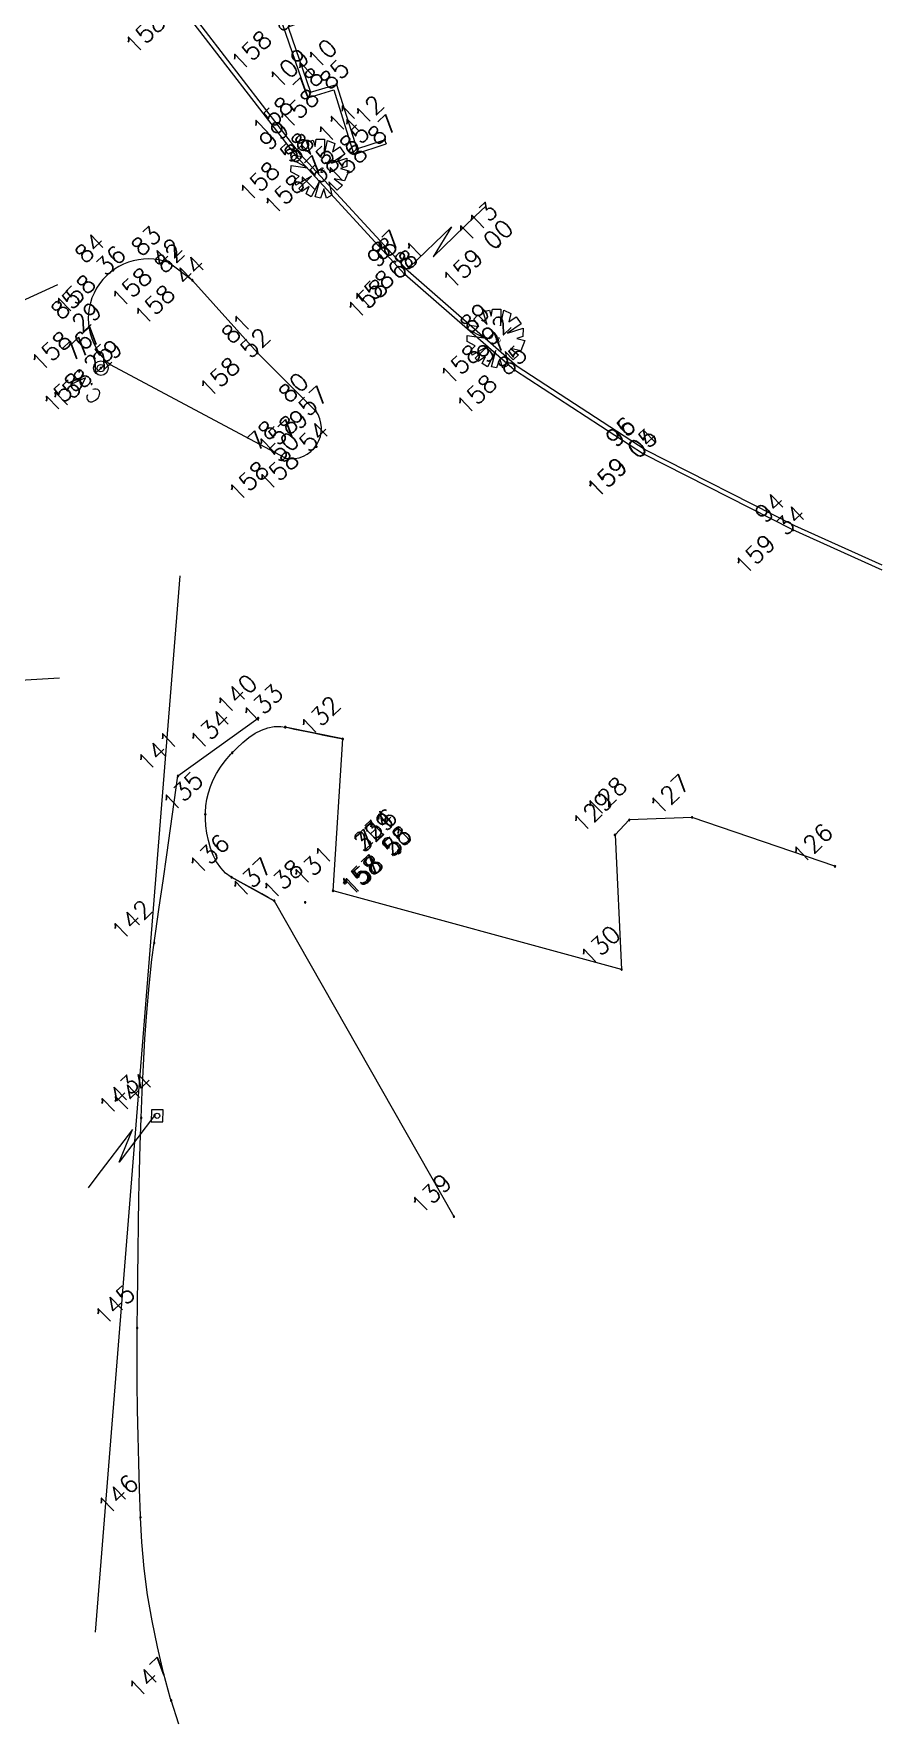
# Model space of a CAD drawing. Header units: millimetres. Extents: x -16 to 1007, y 828 to 1356.
# Drawn here: x 883 to 912, y 867.8 to 925.5 of the extents above; entities that cross this region are included whole.
import ezdxf
from ezdxf.enums import TextEntityAlignment as Align

# ---------------------------------------------------------------- set-up
doc = ezdxf.new("R2010")
doc.units = ezdxf.units.MM
doc.header["$LTSCALE"] = 4
doc.linetypes.add('CONTINUOUS1', pattern=[0, 0, 0])
doc.layers.get('0').update_dxf_attribs({"linetype": 'CONTINUOUS1', "lineweight": 0})
for name, color, linetype, lineweight in [('10', 7, 'CONTINUOUS1', 0), ('11', 7, 'CONTINUOUS1', 0), ('12', 7, 'CONTINUOUS1', 0), ('13', 7, 'CONTINUOUS1', 0), ('17', 7, 'CONTINUOUS1', 0), ('2', 7, 'CONTINUOUS1', 0)]:
    doc.layers.add(name, color=color, linetype=linetype, lineweight=lineweight)
for name, color, linetype, lineweight, true_color in [('16', 3, 'CONTINUOUS1', 0, 0x00ff00), ('18', 4, 'CONTINUOUS1', 0, 0x00ffff), ('20', 4, 'CONTINUOUS1', 0, 0x00ffff), ('51', 1, 'CONTINUOUS1', 0, 0xff0000), ('52', 2, 'CONTINUOUS1', 0, 0xffff00), ('53', 3, 'CONTINUOUS1', 0, 0x00ff00), ('54', 4, 'CONTINUOUS1', 0, 0x00ffff), ('9', 1, 'CONTINUOUS1', 0, 0xff0000)]:
    doc.layers.add(name, color=color, linetype=linetype, lineweight=lineweight, true_color=true_color)
doc.styles.get("Standard").update_dxf_attribs({"font": 'txt_____.ttf'})

# ---------------------------------------------------------------- blocks, each defined once
blk = doc.blocks.new('anonymous30')
at = {"layer": '11', "color": 7, "flags": 128}
blk.add_lwpolyline([(0.894, 1.21), (-0.321, -0.38), (0.136, 0.73), (-1.078, -0.859), (-1.381, -1.257)], dxfattribs=at)
at = {"layer": '11', "color": 7, "linetype": 'CONTINUOUS1'}
blk.add_lwpolyline([(1.179, 0.992), (1.189, 1.404), (0.786, 1.413), (0.777, 1.001), (1.179, 0.992)], close=True, dxfattribs=at)
blk.add_circle((0.983, 1.203), 0.0892, dxfattribs=at)

msp = doc.modelspace()

# ---------------------------------------------------------------- linework, layer by layer
at = {"color": 7}
msp.add_line((885.083, 870.795), (887.984, 906.953), dxfattribs=at)
at = {"color": 7, "linetype": 'Continuous', "lineweight": 0}
msp.add_line((887.904, 900.102), (890.651, 902.078), dxfattribs=at)
for points in [[(891.202, 895.831), (890.992, 895.947), (890.781, 896.062), (890.571, 896.178), (890.36, 896.294), (890.15, 896.41), (889.939, 896.525), (889.741, 896.635), (889.729, 896.641), (889.535, 896.78), (889.368, 896.955), (889.227, 897.16), (889.111, 897.388), (889.018, 897.633), (888.947, 897.887), (888.895, 898.143), (888.861, 898.396), (888.845, 898.638), (888.842, 898.788), (888.843, 898.863), (888.859, 899.084), (888.892, 899.305), (888.945, 899.525), (889.018, 899.746), (889.111, 899.966), (889.226, 900.186), (889.365, 900.405), (889.526, 900.625), (889.713, 900.844), (889.764, 900.899), (889.918, 901.058), (890.125, 901.251), (890.334, 901.42), (890.545, 901.562), (890.76, 901.674), (890.978, 901.752), (891.201, 901.793), (891.43, 901.795), (891.58, 901.773), (891.664, 901.756), (891.899, 901.707), (892.134, 901.659), (892.37, 901.611), (892.605, 901.563), (892.84, 901.515), (893.076, 901.467), (893.311, 901.418), (893.546, 901.37), (893.546, 901.37), (893.546, 901.37)], [(887.937, 867.642), (887.668, 868.459), (887.653, 868.513), (887.411, 869.4), (887.199, 870.289), (887.017, 871.18), (886.866, 872.074), (886.748, 872.971), (886.665, 873.872), (886.619, 874.72), (886.618, 874.777), (886.587, 875.684), (886.561, 876.591), (886.538, 877.498), (886.52, 878.405), (886.509, 879.312), (886.504, 880.219), (886.508, 881.126), (886.508, 881.206), (886.516, 882.033), (886.525, 882.94), (886.536, 883.847), (886.55, 884.754), (886.566, 885.661), (886.587, 886.568), (886.613, 887.475), (886.645, 888.382), (886.645, 888.4), (886.681, 889.29), (886.722, 890.197), (886.773, 891.103), (886.836, 892.009), (886.915, 892.913), (887.015, 893.814), (887.092, 894.387), (887.138, 894.713), (887.266, 895.611), (887.393, 896.509), (887.521, 897.407), (887.649, 898.306), (887.777, 899.204), (887.904, 900.102), (887.904, 900.102), (887.904, 900.102)]]:
    msp.add_lwpolyline(points, dxfattribs=at)
for centre, major_axis, start_param, end_param in [((886.877, 915.759), (0.262, -2.026), 2.645183, 5.454668), ((891.779, 911.999), (0.309, -0.992), 5.803098, 8.17426)]:
    msp.add_ellipse(centre, major_axis=major_axis, ratio=1, start_param=start_param, end_param=end_param, dxfattribs=at)
at = {"layer": '10', "color": 7, "linetype": 'CONTINUOUS1'}
for p, q in [((888.398, 917.068), (887.609, 917.659)), ((890.625, 914.587), (888.398, 917.068)), ((892.616, 912.602), (890.625, 914.587)), ((885.561, 914.197), (891.577, 910.994)), ((893.546, 901.37), (891.58, 901.773)), ((893.215, 896.171), (893.546, 901.37)), ((903.357, 898.597), (902.871, 898.081)), ((905.511, 898.683), (903.357, 898.597)), ((910.402, 897.009), (905.511, 898.683)), ((902.871, 898.081), (903.096, 893.477)), ((889.741, 896.635), (891.202, 895.831)), ((903.096, 893.477), (893.215, 896.171)), ((891.202, 895.831), (897.354, 885.018))]:
    msp.add_line(p, q, dxfattribs=at)
at = {"layer": '11', "color": 7, "flags": 128}
msp.add_lwpolyline([(895.827, 917.511), (897.266, 918.9), (896.648, 917.871), (898.087, 919.261), (898.446, 919.608)], dxfattribs=at)
msp.add_lwpolyline([(895.8, 917.485, 0.075, 0.0000075, 1), (895.854, 917.537, 0.075, 0.0000075, 1), (895.8, 917.485, 0.075, 0.0000075, 1)], format="xyseb", dxfattribs=at)
at = {"layer": '13', "linetype": 'Continuous', "lineweight": 0}
for points in [[(893.318, 923.761, 1), (893.354, 923.796, 1), (893.318, 923.761, 1)], [(892.423, 923.49, 1), (892.459, 923.524, 1), (892.423, 923.49, 1)], [(894.01, 921.549, 1), (894.046, 921.584, 1), (894.01, 921.549, 1)], [(894.964, 921.866, 1), (895, 921.901, 1), (894.964, 921.866, 1)], [(891.967, 921.264, 1), (892.003, 921.299, 1), (891.967, 921.264, 1)], [(892.818, 920.821, 1), (892.854, 920.856, 1), (892.818, 920.821, 1)], [(898.857, 918.214, 1), (898.893, 918.249, 1), (898.857, 918.214, 1)], [(885.661, 917.396, 1), (885.697, 917.431, 1), (885.661, 917.396, 1)], [(887.591, 917.641, 1), (887.627, 917.676, 1), (887.591, 917.641, 1)], [(895.809, 917.493, 1), (895.845, 917.528, 1), (895.809, 917.493, 1)], [(888.38, 917.051, 1), (888.416, 917.086, 1), (888.38, 917.051, 1)], [(895.66, 917.255, 1), (895.696, 917.29, 1), (895.66, 917.255, 1)], [(884.841, 915.463, 1), (884.877, 915.498, 1), (884.841, 915.463, 1)], [(890.607, 914.569, 1), (890.643, 914.604, 1), (890.607, 914.569, 1)], [(898.85, 915.005, 1), (898.886, 915.04, 1), (898.85, 915.005, 1)], [(885.247, 914.047, 1), (885.283, 914.081, 1), (885.247, 914.047, 1)], [(885.544, 914.179, 1), (885.579, 914.214, 1), (885.544, 914.179, 1)], [(899.406, 913.982, 1), (899.442, 914.017, 1), (899.406, 913.982, 1)], [(892.598, 912.585, 1), (892.634, 912.62, 1), (892.598, 912.585, 1)], [(892.624, 911.362, 1), (892.66, 911.397, 1), (892.624, 911.362, 1)], [(903.83, 911.104, 1), (903.866, 911.139, 1), (903.83, 911.104, 1)], [(903.839, 911.102, 1), (903.875, 911.137, 1), (903.839, 911.102, 1)], [(891.56, 910.977, 1), (891.595, 911.012, 1), (891.56, 910.977, 1)], [(908.942, 908.508, 1), (908.978, 908.543, 1), (908.942, 908.508, 1)], [(895.431, 897.536, 1), (895.467, 897.571, 1), (895.431, 897.536, 1)], [(895.445, 897.462, 1), (895.481, 897.497, 1), (895.445, 897.462, 1)], [(895.465, 897.5, 1), (895.501, 897.535, 1), (895.465, 897.5, 1)]]:
    msp.add_lwpolyline(points, format="xyb", dxfattribs=at)
at = {"layer": '16', "color": 7, "flags": 128}
for points in [[(892.782, 920.786, 0.05, 0.000005, 1), (892.89, 920.891, 0.05, 0.000005, 1), (892.782, 920.786, 0.05, 0.000005, 1)], [(898.814, 914.971, 0.05, 0.000005, 1), (898.922, 915.075, 0.05, 0.000005, 1), (898.814, 914.971, 0.05, 0.000005, 1)]]:
    msp.add_lwpolyline(points, format="xyseb", dxfattribs=at)
at = {"layer": '17', "color": 7, "flags": 128}
msp.add_lwpolyline([(895.436, 897.453, 0.075, 0.0000075, 1), (895.49, 897.506, 0.075, 0.0000075, 1), (895.436, 897.453, 0.075, 0.0000075, 1)], format="xyseb", dxfattribs=at)
at = {"layer": '18', "color": 3, "linetype": 'CONTINUOUS1', "true_color": 0x00ff00}
for points in [[(892.478, 920.633), (891.943, 920.324), (891.91, 920.501), (892.054, 920.64), (891.774, 920.786), (891.778, 920.998), (892.342, 920.918), (891.781, 921.211), (891.854, 921.351), (892.172, 921.31), (892, 921.56), (892.143, 921.699), (892.456, 921.376), (892.322, 921.802), (892.535, 921.869), (892.602, 921.656), (892.642, 921.903), (892.925, 921.898), (892.915, 921.332), (893.03, 921.861), (893.276, 921.75), (893.2, 921.469), (893.451, 921.641)], [(893.451, 921.641), (893.623, 921.391), (893.158, 921.08), (893.691, 921.248), (893.687, 920.965), (893.473, 920.898), (893.755, 920.822), (893.607, 920.471), (893.255, 920.548), (893.534, 920.331), (893.354, 920.158), (893.076, 920.445), (893.174, 919.984), (892.996, 919.881), (892.895, 920.201), (892.784, 919.885), (892.607, 919.923), (892.759, 920.486), (892.466, 919.926), (892.291, 920.035), (892.402, 920.28), (892.151, 920.108), (892.047, 920.216), (892.478, 920.633)], [(898.511, 914.817), (897.975, 914.508), (897.943, 914.685), (898.087, 914.824), (897.806, 914.97), (897.81, 915.183), (898.374, 915.102), (897.814, 915.395), (897.887, 915.535), (898.204, 915.494), (898.032, 915.744), (898.176, 915.883), (898.488, 915.56), (898.354, 915.986), (898.568, 916.053), (898.635, 915.84), (898.674, 916.087), (898.957, 916.082), (898.947, 915.516), (899.063, 916.045), (899.308, 915.934), (899.233, 915.653), (899.483, 915.825)], [(899.483, 915.825), (899.656, 915.575), (899.191, 915.265), (899.724, 915.432), (899.719, 915.149), (899.506, 915.082), (899.787, 915.007), (899.64, 914.656), (899.287, 914.732), (899.566, 914.515), (899.387, 914.342), (899.109, 914.629), (899.207, 914.168), (899.028, 914.065), (898.928, 914.385), (898.816, 914.069), (898.64, 914.107), (898.791, 914.67), (898.499, 914.11), (898.324, 914.219), (898.434, 914.464), (898.183, 914.292), (898.079, 914.4), (898.511, 914.817)]]:
    msp.add_lwpolyline(points, dxfattribs=at)
at = {"layer": '2', "color": 7, "flags": 128}
for points in [[(912.022, 907.15), (908.96, 908.525), (903.857, 911.119), (903.848, 911.121), (899.424, 913.999), (895.678, 917.273), (891.985, 921.281), (888.074, 926.355), (885.652, 930.501), (884.573, 932.838), (885.087, 933.013), (888.144, 932.4), (891.588, 930.356), (895.712, 927.245), (891.675, 925.733), (892.441, 923.507), (893.336, 923.778), (894.028, 921.567), (894.982, 921.884)], [(912.022, 907.314), (909.025, 908.661), (903.907, 911.262), (903.906, 911.262), (899.515, 914.119), (895.783, 917.38), (892.099, 921.378), (888.199, 926.439), (885.785, 930.571), (884.779, 932.75), (885.111, 932.863), (888.083, 932.262), (891.504, 930.231), (895.404, 927.29), (891.485, 925.822), (892.346, 923.322), (893.238, 923.592), (893.93, 921.376), (895.029, 921.741)], [(894.982, 921.884), (895.029, 921.741)]]:
    msp.add_lwpolyline(points, dxfattribs=at)
at = {"layer": '20', "color": 1, "linetype": 'Continuous', "lineweight": 13, "true_color": 0xff0000}
for p, q in [((865.76, 908.596), (883.786, 916.931)), ((865.837, 902.395), (883.843, 903.459))]:
    msp.add_line(p, q, dxfattribs=at)
at = {"layer": '51', "linetype": 'Continuous', "lineweight": 0}
for points in [[(891.967, 921.264, 1), (892.003, 921.299, 1), (891.967, 921.264, 1)], [(892.818, 920.821, 1), (892.854, 920.856, 1), (892.818, 920.821, 1)], [(885.661, 917.396, 1), (885.697, 917.431, 1), (885.661, 917.396, 1)], [(887.591, 917.641, 1), (887.627, 917.676, 1), (887.591, 917.641, 1)], [(895.809, 917.493, 1), (895.845, 917.528, 1), (895.809, 917.493, 1)], [(888.38, 917.051, 1), (888.416, 917.086, 1), (888.38, 917.051, 1)], [(895.66, 917.255, 1), (895.696, 917.29, 1), (895.66, 917.255, 1)], [(884.841, 915.463, 1), (884.877, 915.498, 1), (884.841, 915.463, 1)], [(890.607, 914.569, 1), (890.643, 914.604, 1), (890.607, 914.569, 1)], [(898.85, 915.005, 1), (898.886, 915.04, 1), (898.85, 915.005, 1)], [(885.247, 914.047, 1), (885.283, 914.081, 1), (885.247, 914.047, 1)], [(885.544, 914.179, 1), (885.579, 914.214, 1), (885.544, 914.179, 1)], [(899.406, 913.982, 1), (899.442, 914.017, 1), (899.406, 913.982, 1)], [(892.598, 912.585, 1), (892.634, 912.62, 1), (892.598, 912.585, 1)], [(892.624, 911.362, 1), (892.66, 911.397, 1), (892.624, 911.362, 1)], [(903.83, 911.104, 1), (903.866, 911.139, 1), (903.83, 911.104, 1)], [(903.839, 911.102, 1), (903.875, 911.137, 1), (903.839, 911.102, 1)], [(891.56, 910.977, 1), (891.595, 911.012, 1), (891.56, 910.977, 1)], [(908.942, 908.508, 1), (908.978, 908.543, 1), (908.942, 908.508, 1)], [(895.465, 897.5, 1), (895.501, 897.535, 1), (895.465, 897.5, 1)]]:
    msp.add_lwpolyline(points, format="xyb", dxfattribs=at)
at = {"layer": '52', "linetype": 'Continuous', "lineweight": 0}
for points in [[(893.318, 923.761, 1), (893.354, 923.796, 1), (893.318, 923.761, 1)], [(892.423, 923.49, 1), (892.459, 923.524, 1), (892.423, 923.49, 1)], [(894.01, 921.549, 1), (894.046, 921.584, 1), (894.01, 921.549, 1)], [(894.964, 921.866, 1), (895, 921.901, 1), (894.964, 921.866, 1)], [(898.857, 918.214, 1), (898.893, 918.249, 1), (898.857, 918.214, 1)], [(890.633, 902.061, 1), (890.669, 902.096, 1), (890.633, 902.061, 1)], [(891.562, 901.755, 1), (891.598, 901.79, 1), (891.562, 901.755, 1)], [(893.528, 901.353, 1), (893.564, 901.388, 1), (893.528, 901.353, 1)], [(889.746, 900.882, 1), (889.782, 900.917, 1), (889.746, 900.882, 1)], [(887.886, 900.084, 1), (887.922, 900.119, 1), (887.886, 900.084, 1)], [(888.824, 898.771, 1), (888.86, 898.805, 1), (888.824, 898.771, 1)], [(903.339, 898.579, 1), (903.375, 898.614, 1), (903.339, 898.579, 1)], [(905.493, 898.666, 1), (905.529, 898.701, 1), (905.493, 898.666, 1)], [(902.853, 898.063, 1), (902.889, 898.098, 1), (902.853, 898.063, 1)], [(889.723, 896.617, 1), (889.759, 896.652, 1), (889.723, 896.617, 1)], [(910.384, 896.991, 1), (910.42, 897.026, 1), (910.384, 896.991, 1)], [(893.197, 896.153, 1), (893.233, 896.188, 1), (893.197, 896.153, 1)], [(891.184, 895.814, 1), (891.22, 895.848, 1), (891.184, 895.814, 1)], [(892.242, 895.755, 1), (892.278, 895.79, 1), (892.242, 895.755, 1)], [(887.074, 894.37, 1), (887.11, 894.404, 1), (887.074, 894.37, 1)], [(903.078, 893.46, 1), (903.114, 893.495, 1), (903.078, 893.46, 1)], [(886.627, 888.382, 1), (886.663, 888.417, 1), (886.627, 888.382, 1)], [(887.083, 888.457, 1), (887.119, 888.492, 1), (887.083, 888.457, 1)], [(897.336, 885, 1), (897.372, 885.035, 1), (897.336, 885, 1)], [(886.49, 881.189, 1), (886.526, 881.223, 1), (886.49, 881.189, 1)], [(886.602, 874.702, 1), (886.637, 874.737, 1), (886.602, 874.702, 1)], [(887.651, 868.441, 1), (887.686, 868.476, 1), (887.651, 868.441, 1)]]:
    msp.add_lwpolyline(points, format="xyb", dxfattribs=at)
at = {"layer": '53', "linetype": 'Continuous', "lineweight": 0}
for points in [[(895.438, 897.474, 1), (895.528, 897.561, 1), (895.438, 897.474, 1)], [(895.431, 897.536, 1), (895.467, 897.571, 1), (895.431, 897.536, 1)]]:
    msp.add_lwpolyline(points, format="xyb", dxfattribs=at)
at = {"layer": '54', "linetype": 'Continuous', "lineweight": 0}
msp.add_lwpolyline([(895.445, 897.462, 1), (895.481, 897.497, 1), (895.445, 897.462, 1)], format="xyb", dxfattribs=at)
at = {"layer": '9', "color": 7}
for radius in [0.25, 0.125]:
    msp.add_circle((885.265, 914.064), radius, dxfattribs=at)

# ---------------------------------------------------------------- block references
at = {"color": 7, "linetype": 'Continuous', "lineweight": 0}
msp.add_blockref('anonymous30', (886.207, 887.265), dxfattribs=at)

# ---------------------------------------------------------------- texts
at = {"layer": '12', "color": 7}
msp.add_text('C.V.', height=0.5, rotation=134, dxfattribs=at).set_placement((884.909, 913.586), align=Align.CENTER)
at = {"layer": '13', "linetype": 'Continuous', "lineweight": 0}
for s, p in [('158 55 ', (887.649, 925.944)), ('158 80 ', (891.285, 925.357)), ('158 85 ', (892.911, 923.367)), ('158 78 ', (892.016, 923.096)), ('158 87 ', (894.557, 921.473)), ('158 58 ', (891.559, 920.871)), ('158 85 ', (893.603, 921.156)), ('158 75 ', (892.41, 920.428)), ('159 00 ', (898.521, 917.891)), ('158 36 ', (885.254, 917.003)), ('158 42 ', (887.184, 917.248)), ('158 68 ', (895.253, 916.862)), ('158 81 ', (895.474, 917.169)), ('158 44 ', (887.972, 916.657)), ('158 29 ', (884.433, 915.07)), ('158 92 ', (898.443, 914.612)), ('158 52 ', (890.2, 914.176)), ('158 25 ', (884.84, 913.653)), ('158 29 ', (885.136, 913.786)), ('158 85 ', (898.999, 913.588)), ('158 57 ', (892.191, 912.191)), ('158 50 ', (891.188, 910.618)), ('158 54 ', (892.217, 910.969)), ('159 05 ', (903.459, 910.745)), ('159 04 ', (903.468, 910.743)), ('159 34 ', (908.535, 908.114)), ('157 28 ', (895.023, 897.143)), ('158 55 ', (895.057, 897.107)), ('158 51 ', (895.109, 897.138))]:
    msp.add_text(s, height=0.6, rotation=44, dxfattribs=at).set_placement(p, align=Align.CENTER)
at = {"layer": '51', "linetype": 'Continuous', "lineweight": 0}
for s, p in [('99', (891.399, 921.828)), ('88', (892.25, 921.385)), ('84', (885.093, 917.96)), ('83', (887.023, 918.205)), ('87', (895.241, 918.057)), ('82', (887.812, 917.615)), ('98', (895.093, 917.819)), ('85', (884.273, 916.027)), ('81', (890.112, 915.203)), ('89', (898.282, 915.569)), ('76', (884.68, 914.61)), ('77', (884.976, 914.743)), ('97', (898.838, 914.546)), ('80', (892.067, 913.183)), ('78', (890.992, 911.541)), ('79', (892.056, 911.926)), ('96', (903.262, 911.668)), ('95', (903.271, 911.666)), ('94', (908.374, 909.072)), ('716', (894.918, 898.084))]:
    msp.add_text(s, height=0.6, rotation=44, dxfattribs=at).set_placement(p, align=Align.CENTER)
at = {"layer": '52', "linetype": 'Continuous', "lineweight": 0}
for s, p in [('109', (891.912, 924.109)), ('110', (892.858, 924.428)), ('112', (894.467, 922.499)), ('111', (893.563, 922.23)), ('113', (898.36, 918.847)), ('140', (890.122, 902.68)), ('133', (891.015, 902.34)), ('132', (892.981, 901.937)), ('134', (889.199, 901.466)), ('141', (887.412, 900.738)), ('135', (888.277, 899.355)), ('127', (904.947, 899.25)), ('128', (902.792, 899.164)), ('129', (902.306, 898.648)), ('126', (909.838, 897.575)), ('136', (889.176, 897.201)), ('137', (890.637, 896.398)), ('131', (892.722, 896.807)), ('138', (891.696, 896.339)), ('142', (886.527, 894.954)), ('130', (902.567, 894.079)), ('143', (886.081, 888.966)), ('144', (886.536, 889.041)), ('139', (896.789, 885.584)), ('145', (885.944, 881.773)), ('146', (886.055, 875.287)), ('147', (887.104, 869.025))]:
    msp.add_text(s, height=0.6, rotation=44, dxfattribs=at).set_placement(p, align=Align.CENTER)
at = {"layer": '53', "linetype": 'Continuous', "lineweight": 0}
for s, p in [('234', (894.812, 898.051)), ('E1', (895.003, 898.166))]:
    msp.add_text(s, height=0.6, rotation=44, dxfattribs=at).set_placement(p, align=Align.CENTER)
at = {"layer": '54', "linetype": 'Continuous', "lineweight": 0}
msp.add_text('329', height=0.6, rotation=44, dxfattribs=at).set_placement((894.826, 897.977), align=Align.CENTER)

doc.saveas('drawing.dxf')
